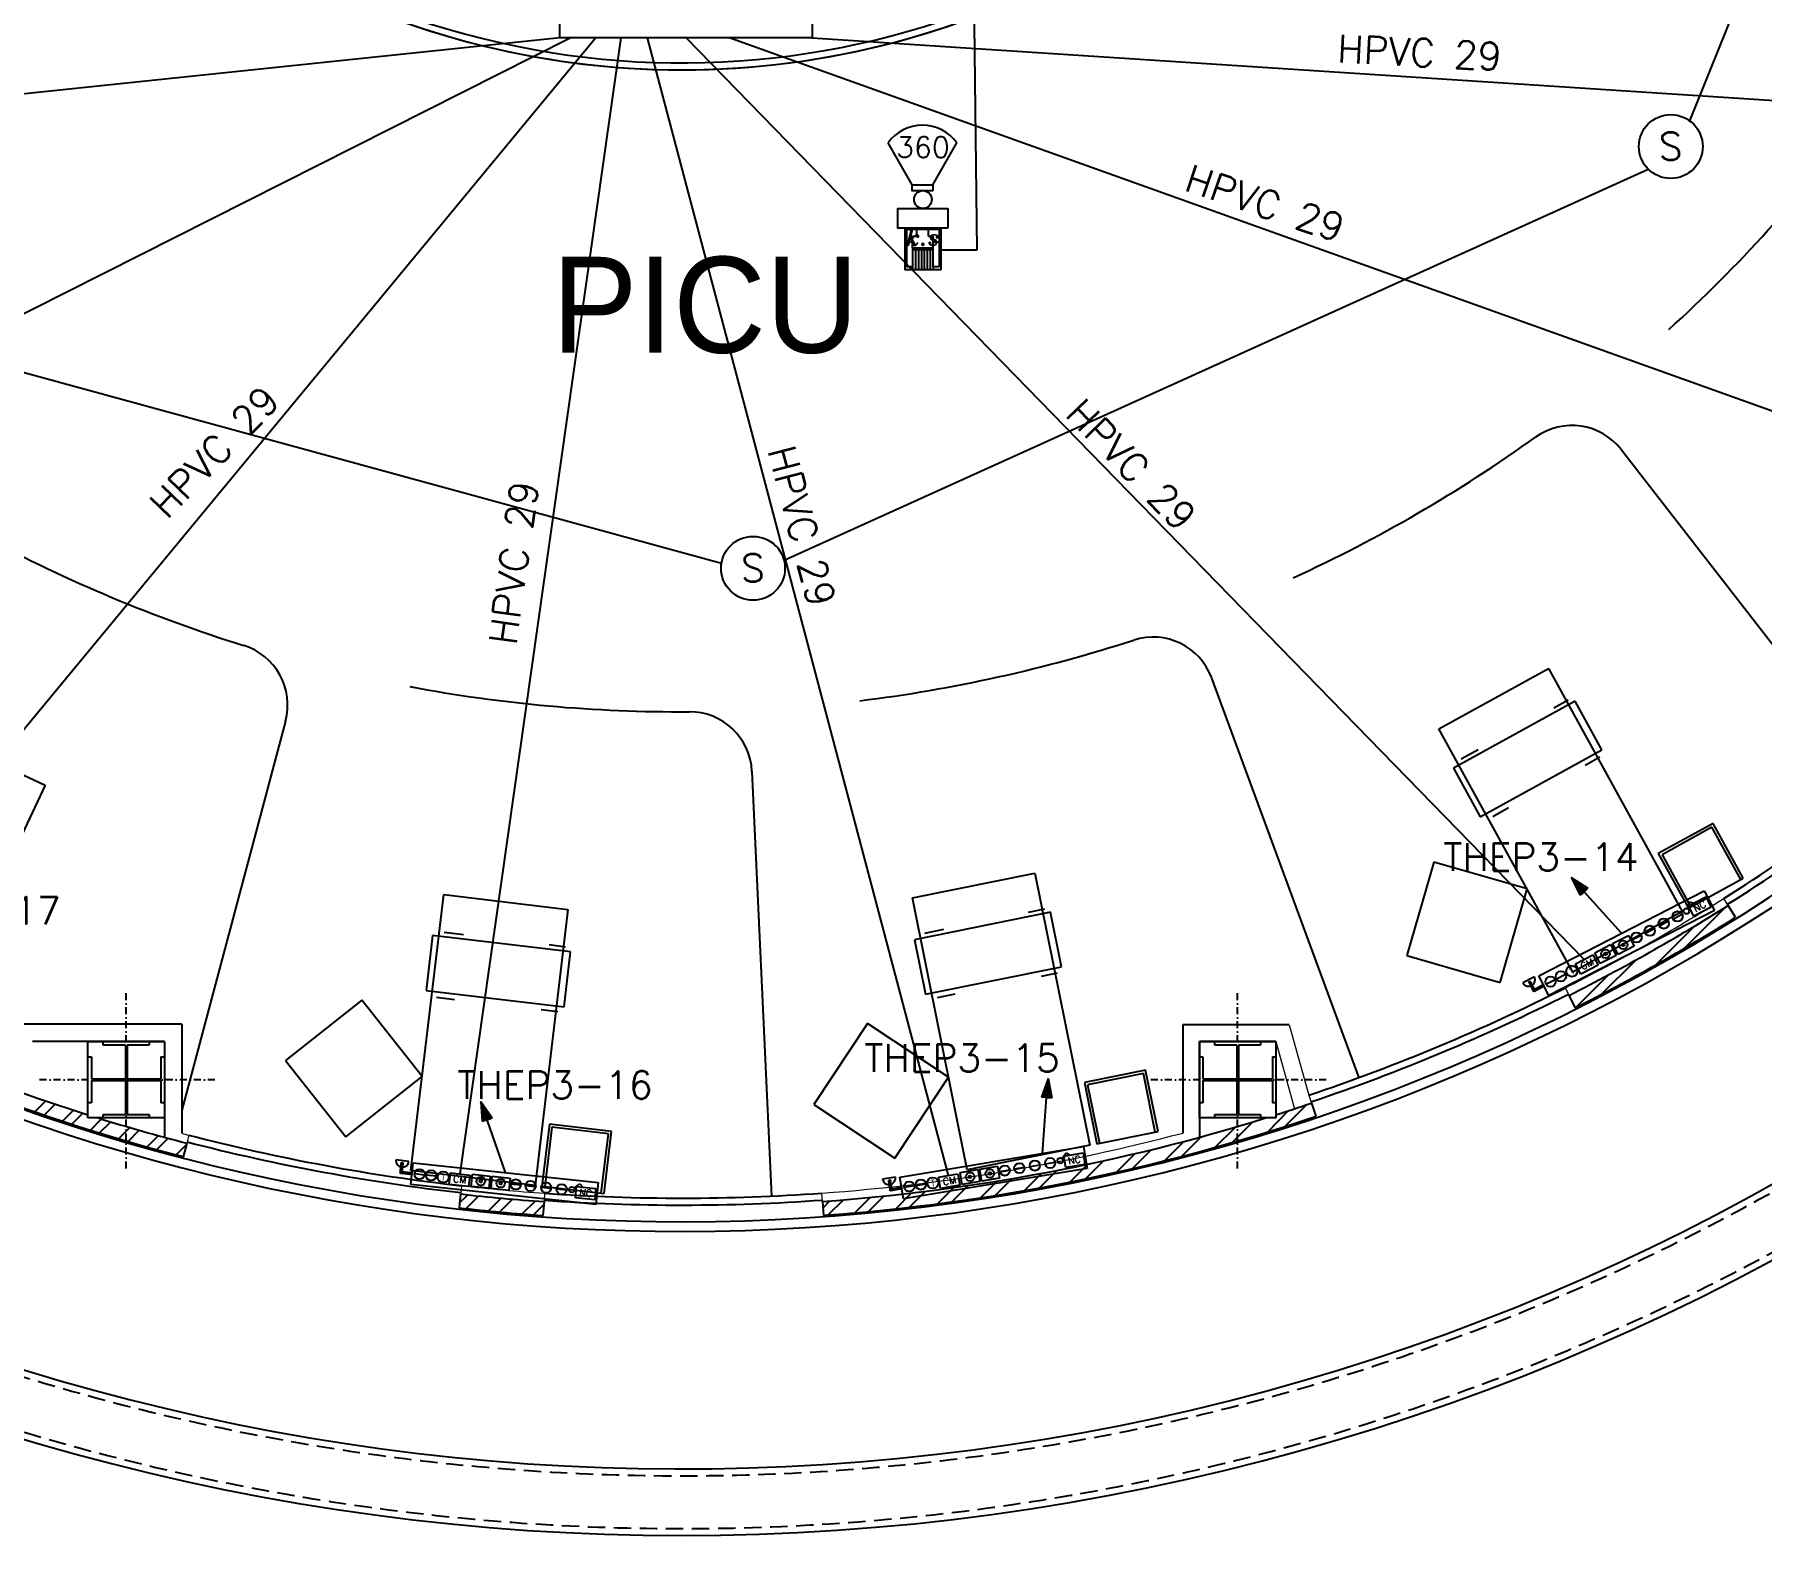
# Model space of a CAD drawing. Header units: inches. Extents: x 567429 to 582707, y 126347 to 133675.
# Drawn here: x 574902 to 576145, y 126347 to 127428 of the extents above; entities that cross this region are included whole.
import ezdxf
from ezdxf.enums import TextEntityAlignment as Align

# ---------------------------------------------------------------- set-up
doc = ezdxf.new("R2010")
doc.units = ezdxf.units.IN
doc.header["$MEASUREMENT"] = 0
doc.linetypes.add('DASHDOT2', pattern=[0.5, 0.25, -0.125, 0, -0.125])
doc.linetypes.add('HIDDEN', pattern=[0.375, 0.25, -0.125])
for name, color, linetype in [('2', 1, 'Continuous'), ('COMPUTER', 3, 'Continuous'), ('COMPUTER WIRE', 4, 'Continuous'), ('CONSUL', 3, 'Continuous'), ('ELECT', 3, 'Continuous'), ('FIRE', 3, 'Continuous'), ('FIRE WIRE', 4, 'Continuous'), ('hatch lika', 1, 'Continuous'), ('mobl', 11, 'Continuous'), ('NURSE CALL', 3, 'Continuous'), ('NURSE CALL WIRE', 4, 'Continuous'), ('pishkhan', 1, 'Continuous'), ('SOCKET', 3, 'Continuous'), ('SOCKET WIRE', 4, 'Continuous'), ('SOTOON', 2, 'Continuous'), ('TXT-DIM', 2, 'Continuous'), ('wall kanaf', 4, 'Continuous'), ('wall lika', 1, 'Continuous'), ('win', 1, 'Continuous')]:
    doc.layers.add(name, color=color, linetype=linetype)
doc.styles.add('2floorplan$0$style1', font='romans.shx', dxfattribs={"height": 40})
doc.styles.add('ISOCP', font='isocp.shx')
doc.styles.add('ITALICT', font='italict', dxfattribs={"height": 22.5})
doc.styles.add('ROMANS', font='romans.shx')
doc.linetypes.add('ZIGZAG', pattern='A,0.0001,-0.2,[131,ltypeshp.shx,S=0.2,R=0,X=-0.2,Y=0],-0.4,[131,ltypeshp.shx,S=0.2,R=180,X=0.2,Y=0],-0.2', length=0.8001)

# ---------------------------------------------------------------- blocks, each defined once
blk = doc.blocks.new('FELESH')
at = {"layer": 'ELECT', "ltscale": 5}
for points in [[(5.31, 6.5), (3.03, 7.97), (-0.07, -1.84)], [(5.31, 6.5), (3.03, 7.97), (-0.07, -1.84)], [(5.31, 6.5), (7.58, 5.03), (-0.07, -1.84)], [(5.31, 6.5), (7.58, 5.03), (-0.07, -1.84)]]:
    blk.add_hatch(color=4, dxfattribs=at).paths.add_polyline_path(points)
at = {"layer": 'ELECT', "color": 4, "ltscale": 5}
for p, q in [((20.97, 30.75), (5.31, 6.5)), ((5.31, 6.5), (-0.07, -1.84))]:
    blk.add_line(p, q, dxfattribs=at)
at = {"layer": 'ELECT', "color": 4}
for p, q in [((-0.07, -1.84), (3.03, 7.97)), ((-0.07, -1.84), (7.58, 5.03)), ((-0.07, -1.84), (7.58, 5.03)), ((5.31, 6.5), (3.03, 7.97)), ((5.31, 6.5), (7.58, 5.03))]:
    blk.add_line(p, q, dxfattribs=at)
blk = doc.blocks.new('console3')
at = {"layer": 'CONSUL', "color": 3}
for p, q in [((-70, 16.5), (-79.6, 16.5)), ((-75.2, 12), (-75.2, 13)), ((-75.2, 13), (-74.5, 13)), ((-74.5, 13), (-74.5, 12)), ((50.3, 10), (53.9, 13.6)), ((53.9, 13.6), (56.3, 11.3)), ((-74.5, 12), (-75.2, 12)), ((-65.1, 8.2), (-57.7, 8.2)), ((-56.7, 8.2), (-49.3, 8.2)), ((-39.5, 3.1), (-39.5, 11.4)), ((-39.5, 11.4), (-25.5, 11.4)), ((-25.5, 3.1), (-39.5, 3.1)), ((-25.5, 11.4), (-25.5, 3.1)), ((-23.6, 3.4), (-23.6, 12.2)), ((-23.6, 12.2), (-10.8, 12.2)), ((-10.8, 3.4), (-23.6, 3.4)), ((-10.8, 12.2), (-10.8, 3.4)), ((-9.2, 3.4), (-9.2, 12.2)), ((-9.2, 12.2), (3.7, 12.2)), ((3.7, 3.4), (-9.2, 3.4)), ((3.7, 12.2), (3.7, 3.4)), ((4.5, 8.2), (11.9, 8.2)), ((15.2, 8.2), (22.6, 8.2)), ((26.5, 8.2), (33.8, 8.2)), ((37.7, 8.2), (45.1, 8.2)), ((51.9, 3.1), (51.9, 11.4)), ((51.9, 11.4), (65.9, 11.4)), ((65.9, 3.1), (51.9, 3.1)), ((65.9, 11.4), (65.9, 3.1))]:
    blk.add_line(p, q, dxfattribs=at)
at = {"layer": 'CONSUL', "color": 4}
for p, q in [((-67, 0), (-67, 15.9)), ((-67, 15.9), (67, 15.9)), ((67, 15.9), (67, 0)), ((67, 0), (-67, 0))]:
    blk.add_line(p, q, dxfattribs=at)
at = {"layer": 'CONSUL'}
for p, q in [((-75.4, 12), (-74.3, 12)), ((-75.4, 8.7), (-75.4, 12)), ((-74.3, 8.7), (-75.4, 8.7)), ((-74.3, 12), (-74.3, 8.7)), ((-74.1, 7.3), (-74.1, 8.7)), ((-74.1, 8.7), (-68.4, 8.7)), ((-68.4, 7.3), (-74.1, 7.3)), ((-68.4, 8.7), (-68.4, 7.3))]:
    blk.add_line(p, q, dxfattribs=at)
for centre, radius in [((-74.8, 8), 0.695), ((-74.8, 8), 0.453), ((-67.7, 8), 0.695), ((-67.7, 8), 0.453)]:
    blk.add_circle(centre, radius, dxfattribs=at)
at = {"layer": 'CONSUL', "color": 3}
for centre, radius in [((-61.4, 8.2), 3.69), ((-53, 8.2), 3.69), ((-44.3, 7.9), 4), ((-17.1, 7.9), 3.09), ((-17.1, 7.9), 0.926), ((-2.7, 7.9), 3.09), ((-2.7, 7.9), 0.926), ((8.2, 8.2), 3.69), ((18.9, 8.2), 3.69), ((30.2, 8.2), 3.69), ((41.4, 8.2), 3.69), ((48.8, 8.7), 1.98)]:
    blk.add_circle(centre, radius, dxfattribs=at)
blk.add_arc((-74.8, 16.7), 4.78, 182.5321, 357.4679, dxfattribs=at)
blk.add_ellipse((-74.8, 14.1), major_axis=(0, -1.12), ratio=0.548906, dxfattribs=at)
at = {"layer": 'CONSUL', "color": 2, "style": 'ISOCP'}
blk.add_text('T', height=5, dxfattribs=at).set_placement((-44.2, 7.8), align=Align.MIDDLE)
at = {"layer": 'CONSUL', "color": 2, "linetype": 'Continuous', "style": 'ROMANS'}
for s, p in [('CM', (-37.1, 5)), ('NC', (54.3, 5))]:
    blk.add_text(s, height=5, dxfattribs=at).set_placement(p)
blk = doc.blocks.new('KEY.S')
at = {"layer": 'COMPUTER', "ltscale": 200}
for p, q in [((-35.1, 81), (-35.1, 0)), ((-35.1, 81), (35.1, 81)), ((-31.9, 78.8), (31.9, 78.8)), ((-31.9, 78.8), (-31.9, 5.4)), ((-11.4, 65.1), (-11.4, 78.8)), ((11.4, 65.1), (11.4, 78.8)), ((31.9, 78.8), (31.9, 5.4)), ((35.1, 81), (35.1, 0)), ((-31.9, 54.3), (-20.1, 54.3)), ((-20.1, 42.8), (-20.1, 65.1)), ((-20.1, 65.1), (-11.4, 65.1)), ((-20.1, 42.8), (-20, 5.4)), ((-20.1, 42.8), (19.9, 42.8)), ((19.9, 38.5), (-20.1, 38.5)), ((11.4, 65.1), (19.9, 65.1)), ((19.9, 5.4), (19.9, 65.1)), ((19.9, 54.3), (31.9, 54.3)), ((35.1, 0), (-35.1, 0)), ((-20, 5.4), (-31.9, 5.4)), ((-20, 5.4), (-20, 0)), ((31.9, 5.4), (19.9, 5.4)), ((19.9, 5.4), (19.9, 0))]:
    blk.add_line(p, q, dxfattribs=at)
at = {"layer": 'COMPUTER', "color": 30}
for p, q in [((-14.1, 38.5), (-14.1, 0)), ((-8.4, 38.5), (-8.4, 0)), ((-2.7, 38.5), (-2.7, 0)), ((2.9, 38.5), (2.9, 0)), ((8.6, 38.5), (8.6, 0)), ((14.3, 38.5), (14.3, 0))]:
    blk.add_line(p, q, dxfattribs=at)
at = {"layer": 'COMPUTER', "color": 2, "style": 'ITALICT'}
blk.add_text('k.s', height=30.48, dxfattribs=at).set_placement((-0.5, 62.6), align=Align.MIDDLE)
blk = doc.blocks.new('CAMEAR1')
at = {"layer": 'COMPUTER'}
for p, q in [((-90.4, 51.49), (-100.19, 68.45)), ((-82.02, 51.49), (-72.23, 68.44))]:
    blk.add_line(p, q, dxfattribs=at)
for points in [[(-82.02, 49.04), (-90.4, 49.04), (-90.4, 51.49), (-82.02, 51.49)], [(-75.88, 33.85), (-96.26, 33.85), (-96.26, 41.87), (-75.88, 41.87)]]:
    blk.add_lwpolyline(points, close=True, dxfattribs=at)
at = {"layer": 'COMPUTER', "color": 2, "linetype": 'Continuous'}
blk.add_circle((-86.04, 45.46), 3.6, dxfattribs=at)
at = {"layer": 'COMPUTER'}
blk.add_arc((-86.21, 58.46), 17.18, 35.50151, 144.45587, dxfattribs=at)
blk = doc.blocks.new('S&H')
at = {"layer": 'FIRE'}
blk.add_circle((0, 0), 23, dxfattribs=at)
at = {"layer": 'FIRE', "color": 2, "style": 'ROMANS'}
blk.add_text('S', height=20, dxfattribs=at).set_placement((-0.1, 0.2), align=Align.MIDDLE)

msp = doc.modelspace()

# ---------------------------------------------------------------- linework, layer by layer
at = {"layer": '2', "color": 15}
for centre, radius, start, end in [((575367.8, 128001), 1653.8, 221.8876, 345.4246), ((575367.7, 128001), 1605.9, 223.4424, 344.9778)]:
    msp.add_arc(centre, radius, start, end, dxfattribs=at)
at = {"layer": 'COMPUTER WIRE'}
for p, q in [((575580.6, 127272.8), (575569, 128217.9, 0)), ((575554.4, 127272.8), (575580.6, 127272.8))]:
    msp.add_line(p, q, dxfattribs=at)
at = {"layer": 'FIRE WIRE'}
for p, q in [((576093.6, 127365.7), (576331.2, 127959.3)), ((575441.5, 127049.5), (576063.5, 127331.1)), ((574722.4, 127231.5), (575396.5, 127047.3))]:
    msp.add_line(p, q, dxfattribs=at)
at = {"layer": 'hatch lika', "color": 15}
for p, q in [((576089.4, 126769.8), (576119, 126799.4)), ((576068.7, 126757.9), (576096.3, 126785.5)), ((576011.8, 126727.5), (576035.2, 126751)), ((576030, 126736.9), (576054.6, 126761.5)), ((574902.3, 126652.2), (574910.2, 126660.1)), ((574908.9, 126649.9), (574916.8, 126657.8)), ((574922.1, 126645.5), (574930, 126653.4)), ((575789.4, 126637.7), (575804.7, 126653.1)), ((575802.3, 126641.8), (575817.9, 126657.4)), ((574928.8, 126643.3), (574936.7, 126651.3)), ((574942.2, 126639.1), (574950.2, 126647.1)), ((574948.9, 126637), (574957, 126645)), ((574968, 126638.3), (574970.6, 126640.9)), ((575751.8, 126626.7), (575766.4, 126641.2)), ((575768, 126634), (575779, 126645)), ((574962.5, 126632.9), (574968, 126638.3)), ((574969.4, 126630.9), (574977.4, 126639)), ((574983.1, 126627), (574991.2, 126635.1)), ((574990, 126625), (574998.2, 126633.2)), ((575004, 126621.3), (575011.4, 126628.7)), ((575715.7, 126617.1), (575729.6, 126631)), ((575727.6, 126620.1), (575741.7, 126634.3)), ((575764.1, 126630.2), (575768, 126634)), ((575647.3, 126601.7), (575660.1, 126614.5)), ((575658.4, 126603.9), (575671.4, 126616.9)), ((575680.9, 126608.8), (575694.3, 126622.2)), ((575692.4, 126611.4), (575705.9, 126625)), ((575582.9, 126590.4), (575594.9, 126602.4)), ((575593.4, 126592), (575605.5, 126604.1)), ((575614.6, 126595.6), (575627, 126608)), ((575625.4, 126597.5), (575637.9, 126610)), ((575208, 126586.7), (575213.8, 126592.5)), ((575212.7, 126582.6), (575221.8, 126591.7)), ((575228.7, 126580.9), (575237.9, 126590.1)), ((575236.8, 126580.1), (575246, 126589.4)), ((575492.5, 126579.5), (575503.6, 126590.6)), ((575502.3, 126580.4), (575513.4, 126591.6)), ((575521.9, 126582.4), (575533.3, 126593.8)), ((575531.9, 126583.5), (575543.3, 126595)), ((575552, 126586), (575563.7, 126597.7)), ((575562.3, 126587.4), (575574, 126599.2)), ((575253.1, 126578.7), (575262.4, 126588)), ((575261.3, 126578.1), (575268.6, 126585.4)), ((575469.6, 126583.1), (575474.6, 126588.1)), ((575473.3, 126578), (575484.2, 126588.9))]:
    msp.add_line(p, q, dxfattribs=at)
at = {"layer": 'mobl', "color": 15, "linetype": 'ZIGZAG', "ltscale": 20}
for p, q in [((576044.3, 127129), (576232.7, 126886)), ((575749.3, 126964.6), (575855.2, 126676.8)), ((575082.7, 126933.5), (575008, 126653.5)), ((575418.4, 126897.4), (575432.4, 126591.6))]:
    msp.add_line(p, q, dxfattribs=at)
at = {"layer": 'mobl', "color": 15}
for p, q in [((575912.8, 126928.1), (575991.7, 126971.5)), ((575991.7, 126971.5), (576088.1, 126796.4)), ((576010.9, 126947.9), (575923.4, 126899.7)), ((576006, 126948.6), (575995.5, 126942.8)), ((576030.2, 126912.9), (576010.9, 126947.9)), ((574828.1, 126925.6), (574909.6, 126887.4)), ((576009.3, 126752.9), (575912.8, 126928.1)), ((575941.2, 126912.9), (575928.9, 126906.2)), ((575942.7, 126864.6), (576030.2, 126912.9)), ((576028.7, 126907.5), (576018.2, 126901.7)), ((575923.4, 126899.7), (575942.7, 126864.6)), ((574909.6, 126887.4), (574824.5, 126706.4)), ((575951.6, 126865), (575963, 126871.3)), ((576110.2, 126859.9), (576070.8, 126838.2)), ((576109.4, 126857.2), (576073.5, 126837.4)), ((576130.2, 126819.5), (576109.4, 126857.2)), ((576131.9, 126820.5), (576110.2, 126859.9)), ((576070.8, 126838.2), (576092.5, 126798.8)), ((576073.5, 126837.4), (576094.3, 126799.7)), ((575533.9, 126806.4), (575622.1, 126824.2)), ((575622.1, 126824.2), (575661.7, 126628.2)), ((576092.5, 126798.8), (576131.9, 126820.5)), ((575173, 126610), (575196.6, 126808.6)), ((575196.6, 126808.6), (575286, 126797.9)), ((575573.4, 126610.4), (575533.9, 126806.4)), ((575286, 126797.9), (575262.4, 126599.3)), ((575633.4, 126795.9), (575535.4, 126776.1)), ((575628.9, 126798.1), (575617.2, 126795.7)), ((575641.3, 126756.7), (575633.4, 126795.9)), ((576088.1, 126796.4), (576009.3, 126752.9)), ((575188.6, 126779.3), (575183.9, 126739.6)), ((575287.9, 126767.5), (575188.6, 126779.3)), ((575210.8, 126779.7), (575196.9, 126781.3)), ((575535.4, 126776.1), (575543.3, 126736.9)), ((575556.4, 126783.4), (575542.7, 126780.7)), ((575284.3, 126770.9), (575272.4, 126772.4)), ((575283.2, 126727.8), (575287.9, 126767.5)), ((575543.3, 126736.9), (575641.3, 126756.7)), ((575638.2, 126752), (575626.5, 126749.6)), ((575183.9, 126739.6), (575283.2, 126727.8)), ((575191.3, 126734.7), (575204.3, 126733.1)), ((575552, 126734.6), (575564.7, 126737.2)), ((575278.7, 126724.3), (575266.8, 126725.7)), ((575701.8, 126682.2), (575657.7, 126673.3)), ((575700.2, 126679.8), (575660, 126671.7)), ((575708.7, 126637.7), (575700.2, 126679.8)), ((575710.7, 126638.1), (575701.8, 126682.2)), ((575657.7, 126673.3), (575666.6, 126629.2)), ((575660, 126671.7), (575668.5, 126629.6)), ((575272.6, 126643.4), (575267.3, 126598.7)), ((575274.4, 126641.2), (575269.3, 126598.5)), ((575317.3, 126638.1), (575272.6, 126643.4)), ((575315.1, 126636.4), (575274.4, 126641.2)), ((575310, 126593.7), (575315.1, 126636.4)), ((575312, 126593.4), (575317.3, 126638.1)), ((575661.7, 126628.2), (575573.4, 126610.4)), ((575666.6, 126629.2), (575710.7, 126638.1)), ((575262.4, 126599.3), (575173, 126610)), ((575267.3, 126598.7), (575312, 126593.4))]:
    msp.add_line(p, q, dxfattribs=at)
at = {"layer": 'mobl', "color": 15, "linetype": 'Continuous'}
for p, q in [((575909.2, 126832.1), (575889.7, 126764.9)), ((575976.4, 126812.7), (575909.2, 126832.1)), ((575956.9, 126745.4), (575976.4, 126812.7)), ((575889.7, 126764.9), (575956.9, 126745.4)), ((575137.7, 126732.7), (575082.7, 126689.3)), ((575181, 126677.7), (575137.7, 126732.7)), ((575501.7, 126715.9), (575462.9, 126657.6)), ((575560, 126677.2), (575501.7, 126715.9)), ((575082.7, 126689.3), (575126, 126634.3)), ((575126, 126634.3), (575181, 126677.7)), ((575521.2, 126618.9), (575560, 126677.2)), ((575462.9, 126657.6), (575521.2, 126618.9))]:
    msp.add_line(p, q, dxfattribs=at)
at = {"layer": 'mobl', "color": 15, "linetype": 'ZIGZAG', "ltscale": 20}
for centre, radius, start, end in [((575366.8, 127997.8), 1057.5, 312.2884, 323.2371), ((575366.8, 127997.8), 1057.5, 294.6567, 305.6071), ((576008.7, 127101.4), 45, 37.7821, 125.6071), ((575366.8, 127997.8), 1057.5, 241.7613, 252.7167), ((575039.2, 126945.1), 45, 345.0559, 72.7167), ((575366.8, 127997.8), 1057.5, 277.0243, 287.977), ((575707.1, 126949.1), 45, 20.1932, 107.977), ((575366.8, 127997.8), 1057.5, 259.3912, 270.3469), ((575373.5, 126895.3), 45, 2.6158, 90.3469)]:
    msp.add_arc(centre, radius, start, end, dxfattribs=at)
at = {"layer": 'NURSE CALL', "elevation": 0}
msp.add_lwpolyline([(575280.1, 127454.2), (575461.8, 127454.2), (575461.8, 127425.6), (575280.1, 127425.6)], close=True, dxfattribs=at)
at = {"layer": 'NURSE CALL WIRE'}
for p, q in [((575280.1, 127425.6), (574155.3, 127307.8)), ((574409.3, 126982), (575287.5, 127425.6)), ((575306, 127425.6), (574743.1, 126744.6)), ((575208.3, 126607.5), (575324.2, 127425.6)), ((575343.1, 127425.6), (575559.6, 126606.4)), ((576017.4, 126761.9), (575371, 127425.6)), ((575402.7, 127425.6), (576325, 127095.4)), ((575461.8, 127425.6), (576616.6, 127350.4))]:
    msp.add_line(p, q, dxfattribs=at)
at = {"layer": 'pishkhan', "color": 15}
for radius, end in [(593.9, 317.5152), (598.9, 317.2752)]:
    msp.add_arc((575368, 128001.4), radius, 240.0232, end, dxfattribs=at)
at = {"layer": 'pishkhan'}
msp.add_arc((575368, 128001.4), 598.9, 240.0232, 299.9768, dxfattribs=at)
at = {"layer": 'SOTOON', "color": 15, "linetype": 'DASHDOT2', "ltscale": 20}
for p, q in [((574968, 126611.5), (574968, 126739.1)), ((574968, 126611.5), (574968, 126739.1)), ((574968, 126611.5), (574968, 126739.1)), ((575768, 126611.5), (575768, 126739.1)), ((575768, 126611.5), (575768, 126739.1)), ((575768, 126611.5), (575768, 126739.1)), ((575031.8, 126675.3), (574904.2, 126675.3)), ((575031.8, 126675.3), (574904.2, 126675.3)), ((575031.8, 126675.3), (574904.2, 126675.3)), ((575831.8, 126675.3), (575704.2, 126675.3)), ((575831.8, 126675.3), (575704.2, 126675.3)), ((575831.8, 126675.3), (575704.2, 126675.3))]:
    msp.add_line(p, q, dxfattribs=at)
at = {"layer": 'SOTOON', "color": 15}
for p, q in [((574940.5, 126702.8), (574995.5, 126702.8)), ((574940.5, 126647.8), (574940.5, 126702.8)), ((574940.5, 126702.8), (574995.5, 126702.8)), ((574940.5, 126647.8), (574940.5, 126702.8)), ((574940.5, 126702.8), (574995.5, 126702.8)), ((574940.5, 126647.8), (574940.5, 126702.8)), ((574951.5, 126702.8), (574984.5, 126702.8)), ((574951.5, 126700.3), (574951.5, 126702.8)), ((574951.5, 126702.8), (574984.5, 126702.8)), ((574951.5, 126700.3), (574951.5, 126702.8)), ((574951.5, 126702.8), (574984.5, 126702.8)), ((574951.5, 126700.3), (574951.5, 126702.8)), ((574984.5, 126702.8), (574984.5, 126700.3)), ((574984.5, 126702.8), (574984.5, 126700.3)), ((574984.5, 126702.8), (574984.5, 126700.3)), ((574995.5, 126702.8), (574995.5, 126647.8)), ((574995.5, 126702.8), (574995.5, 126647.8)), ((574995.5, 126702.8), (574995.5, 126647.8)), ((575740.5, 126702.8), (575795.5, 126702.8)), ((575740.5, 126647.8), (575740.5, 126702.8)), ((575740.5, 126702.8), (575795.5, 126702.8)), ((575740.5, 126647.8), (575740.5, 126702.8)), ((575740.5, 126702.8), (575795.5, 126702.8)), ((575740.5, 126647.8), (575740.5, 126702.8)), ((575751.5, 126702.8), (575784.5, 126702.8)), ((575751.5, 126700.3), (575751.5, 126702.8)), ((575751.5, 126702.8), (575784.5, 126702.8)), ((575751.5, 126700.3), (575751.5, 126702.8)), ((575751.5, 126702.8), (575784.5, 126702.8)), ((575751.5, 126700.3), (575751.5, 126702.8)), ((575784.5, 126702.8), (575784.5, 126700.3)), ((575784.5, 126702.8), (575784.5, 126700.3)), ((575784.5, 126702.8), (575784.5, 126700.3)), ((575795.5, 126702.8), (575795.5, 126647.8)), ((575795.5, 126702.8), (575795.5, 126647.8)), ((575795.5, 126702.8), (575795.5, 126647.8)), ((574940.5, 126658.8), (574940.5, 126691.8)), ((574940.5, 126691.8), (574943, 126691.8)), ((574940.5, 126691.8), (574943, 126691.8)), ((574940.5, 126658.8), (574940.5, 126691.8)), ((574940.5, 126691.8), (574943, 126691.8)), ((574940.5, 126658.8), (574940.5, 126691.8)), ((574943, 126691.8), (574943, 126675.9)), ((574943, 126691.8), (574943, 126675.9)), ((574943, 126691.8), (574943, 126675.9)), ((574967.4, 126700.3), (574951.5, 126700.3)), ((574967.4, 126700.3), (574951.5, 126700.3)), ((574967.4, 126700.3), (574951.5, 126700.3)), ((574967.4, 126700.3), (574967.4, 126675.9)), ((574967.4, 126700.3), (574967.4, 126675.9)), ((574967.4, 126700.3), (574967.4, 126675.9)), ((574984.5, 126700.3), (574968.6, 126700.3)), ((574968.6, 126700.3), (574968.6, 126675.9)), ((574984.5, 126700.3), (574968.6, 126700.3)), ((574968.6, 126700.3), (574968.6, 126675.9)), ((574984.5, 126700.3), (574968.6, 126700.3)), ((574968.6, 126700.3), (574968.6, 126675.9)), ((574993, 126691.8), (574995.5, 126691.8)), ((574993, 126691.8), (574993, 126675.9)), ((574993, 126691.8), (574995.5, 126691.8)), ((574993, 126691.8), (574993, 126675.9)), ((574993, 126691.8), (574995.5, 126691.8)), ((574993, 126691.8), (574993, 126675.9)), ((574995.5, 126691.8), (574995.5, 126658.8)), ((574995.5, 126691.8), (574995.5, 126658.8)), ((574995.5, 126691.8), (574995.5, 126658.8)), ((575740.5, 126658.8), (575740.5, 126691.8)), ((575740.5, 126691.8), (575743, 126691.8)), ((575740.5, 126691.8), (575743, 126691.8)), ((575740.5, 126658.8), (575740.5, 126691.8)), ((575740.5, 126658.8), (575740.5, 126691.8)), ((575740.5, 126691.8), (575743, 126691.8)), ((575743, 126691.8), (575743, 126675.9)), ((575743, 126691.8), (575743, 126675.9)), ((575743, 126691.8), (575743, 126675.9)), ((575767.4, 126700.3), (575751.5, 126700.3)), ((575767.4, 126700.3), (575751.5, 126700.3)), ((575767.4, 126700.3), (575751.5, 126700.3)), ((575767.4, 126700.3), (575767.4, 126675.9)), ((575767.4, 126700.3), (575767.4, 126675.9)), ((575767.4, 126700.3), (575767.4, 126675.9)), ((575784.5, 126700.3), (575768.6, 126700.3)), ((575768.6, 126700.3), (575768.6, 126675.9)), ((575784.5, 126700.3), (575768.6, 126700.3)), ((575768.6, 126700.3), (575768.6, 126675.9)), ((575784.5, 126700.3), (575768.6, 126700.3)), ((575768.6, 126700.3), (575768.6, 126675.9)), ((575793, 126691.8), (575795.5, 126691.8)), ((575793, 126691.8), (575793, 126675.9)), ((575793, 126691.8), (575795.5, 126691.8)), ((575793, 126691.8), (575793, 126675.9)), ((575793, 126691.8), (575795.5, 126691.8)), ((575793, 126691.8), (575793, 126675.9)), ((575795.5, 126691.8), (575795.5, 126658.8)), ((575795.5, 126691.8), (575795.5, 126658.8)), ((575795.5, 126691.8), (575795.5, 126658.8)), ((574943, 126675.9), (574967.4, 126675.9)), ((574943, 126675.9), (574967.4, 126675.9)), ((574943, 126675.9), (574967.4, 126675.9)), ((574943, 126674.7), (574943, 126658.8)), ((574943, 126674.7), (574967.4, 126674.7)), ((574943, 126674.7), (574943, 126658.8)), ((574943, 126674.7), (574967.4, 126674.7)), ((574943, 126674.7), (574943, 126658.8)), ((574943, 126674.7), (574967.4, 126674.7)), ((574967.4, 126674.7), (574967.4, 126650.3)), ((574967.4, 126674.7), (574967.4, 126650.3)), ((574967.4, 126674.7), (574967.4, 126650.3)), ((574968.6, 126675.9), (574993, 126675.9)), ((574968.6, 126675.9), (574993, 126675.9)), ((574968.6, 126675.9), (574993, 126675.9)), ((574968.6, 126674.7), (574993, 126674.7)), ((574968.6, 126674.7), (574968.6, 126650.3)), ((574968.6, 126674.7), (574993, 126674.7)), ((574968.6, 126674.7), (574968.6, 126650.3)), ((574968.6, 126674.7), (574993, 126674.7)), ((574968.6, 126674.7), (574968.6, 126650.3)), ((574993, 126674.7), (574993, 126658.8)), ((574993, 126674.7), (574993, 126658.8)), ((574993, 126674.7), (574993, 126658.8)), ((575743, 126675.9), (575767.4, 126675.9)), ((575743, 126675.9), (575767.4, 126675.9)), ((575743, 126675.9), (575767.4, 126675.9)), ((575743, 126674.7), (575743, 126658.8)), ((575743, 126674.7), (575767.4, 126674.7)), ((575743, 126674.7), (575743, 126658.8)), ((575743, 126674.7), (575767.4, 126674.7)), ((575743, 126674.7), (575743, 126658.8)), ((575743, 126674.7), (575767.4, 126674.7)), ((575767.4, 126674.7), (575767.4, 126650.3)), ((575767.4, 126674.7), (575767.4, 126650.3)), ((575767.4, 126674.7), (575767.4, 126650.3)), ((575768.6, 126675.9), (575793, 126675.9)), ((575768.6, 126675.9), (575793, 126675.9)), ((575768.6, 126675.9), (575793, 126675.9)), ((575768.6, 126674.7), (575793, 126674.7)), ((575768.6, 126674.7), (575768.6, 126650.3)), ((575768.6, 126674.7), (575793, 126674.7)), ((575768.6, 126674.7), (575768.6, 126650.3)), ((575768.6, 126674.7), (575793, 126674.7)), ((575768.6, 126674.7), (575768.6, 126650.3)), ((575793, 126674.7), (575793, 126658.8)), ((575793, 126674.7), (575793, 126658.8)), ((575793, 126674.7), (575793, 126658.8)), ((574943, 126658.8), (574940.5, 126658.8)), ((574943, 126658.8), (574940.5, 126658.8)), ((574943, 126658.8), (574940.5, 126658.8)), ((574995.5, 126658.8), (574993, 126658.8)), ((574995.5, 126658.8), (574993, 126658.8)), ((574995.5, 126658.8), (574993, 126658.8)), ((575743, 126658.8), (575740.5, 126658.8)), ((575743, 126658.8), (575740.5, 126658.8)), ((575743, 126658.8), (575740.5, 126658.8)), ((575795.5, 126658.8), (575793, 126658.8)), ((575795.5, 126658.8), (575793, 126658.8)), ((575795.5, 126658.8), (575793, 126658.8)), ((574995.5, 126647.8), (574940.5, 126647.8)), ((574995.5, 126647.8), (574940.5, 126647.8)), ((574995.5, 126647.8), (574940.5, 126647.8)), ((574951.5, 126647.8), (574951.5, 126650.3)), ((574951.5, 126650.3), (574967.4, 126650.3)), ((574951.5, 126647.8), (574951.5, 126650.3)), ((574951.5, 126650.3), (574967.4, 126650.3)), ((574951.5, 126647.8), (574951.5, 126650.3)), ((574951.5, 126650.3), (574967.4, 126650.3)), ((574984.5, 126647.8), (574951.5, 126647.8)), ((574984.5, 126647.8), (574951.5, 126647.8)), ((574984.5, 126647.8), (574951.5, 126647.8)), ((574968.6, 126650.3), (574984.5, 126650.3)), ((574968.6, 126650.3), (574984.5, 126650.3)), ((574968.6, 126650.3), (574984.5, 126650.3)), ((574984.5, 126650.3), (574984.5, 126647.8)), ((574984.5, 126650.3), (574984.5, 126647.8)), ((574984.5, 126650.3), (574984.5, 126647.8)), ((575795.5, 126647.8), (575740.5, 126647.8)), ((575795.5, 126647.8), (575740.5, 126647.8)), ((575795.5, 126647.8), (575740.5, 126647.8)), ((575751.5, 126647.8), (575751.5, 126650.3)), ((575751.5, 126650.3), (575767.4, 126650.3)), ((575751.5, 126647.8), (575751.5, 126650.3)), ((575751.5, 126650.3), (575767.4, 126650.3)), ((575751.5, 126650.3), (575767.4, 126650.3)), ((575751.5, 126647.8), (575751.5, 126650.3)), ((575784.5, 126647.8), (575751.5, 126647.8)), ((575784.5, 126647.8), (575751.5, 126647.8)), ((575784.5, 126647.8), (575751.5, 126647.8)), ((575768.6, 126650.3), (575784.5, 126650.3)), ((575768.6, 126650.3), (575784.5, 126650.3)), ((575768.6, 126650.3), (575784.5, 126650.3)), ((575784.5, 126650.3), (575784.5, 126647.8)), ((575784.5, 126650.3), (575784.5, 126647.8)), ((575784.5, 126650.3), (575784.5, 126647.8))]:
    msp.add_line(p, q, dxfattribs=at)
at = {"layer": 'wall kanaf', "color": 15, "lineweight": 20, "ltscale": 0.1}
for p, q in [((576121.1, 126800.8), (576118, 126805.9)), ((576006.6, 126736.1), (576003.9, 126741.5)), ((575805.1, 126714.8), (575819.2, 126664.2)), ((575795.5, 126702.8), (575808.9, 126654.4)), ((575819.2, 126664.2), (575821.1, 126658.5)), ((575013.1, 126635.4), (575011.6, 126629.6)), ((575209.4, 126599), (575208.8, 126593.1)), ((575269.2, 126593.6), (575268.8, 126587.6)), ((575469.2, 126587.7), (575468.8, 126593.7))]:
    msp.add_line(p, q, dxfattribs=at)
at = {"layer": 'wall kanaf', "color": 15, "ltscale": 0.1}
for p, q in [((575008, 126715.3), (574891.7, 126715.3)), ((575008, 126715.3), (575008, 126636.8)), ((575805.1, 126714.8), (575728.5, 126714.8)), ((575728.5, 126714.8), (575728.5, 126636.9)), ((574995.5, 126702.8), (574900.5, 126702.8)), ((574995.5, 126702.8), (574995.5, 126633.9)), ((575795.5, 126702.8), (575740.5, 126702.8)), ((575740.5, 126702.8), (575740.5, 126633.9))]:
    msp.add_line(p, q, dxfattribs=at)
at = {"layer": 'wall kanaf', "color": 15, "lineweight": 20}
for centre, radius, start, end in [((575368, 128001.4), 1411.3, 296.7802, 302.0982), ((575366.8, 127997.8), 1407.5, 255.2311, 255.4478), ((575368, 128001.4), 1411.3, 274.096, 284.7991), ((575368, 128001.4), 1411.3, 263.5491, 265.9863)]:
    msp.add_arc(centre, radius, start, end, dxfattribs=at)
at = {"layer": 'wall lika', "color": 15}
for p, q in [((576126.4, 126792.3), (576121.1, 126800.8)), ((576011.1, 126727.2), (576006.6, 126736.1)), ((575821.1, 126658.5), (575824.3, 126649)), ((575011.6, 126629.6), (575009.1, 126619.9)), ((575208.7, 126593.1), (575207.6, 126583.1)), ((575268.8, 126587.6), (575268, 126577.6)), ((575469.2, 126587.7), (575469.9, 126577.7))]:
    msp.add_line(p, q, dxfattribs=at)
for centre, radius, start, end in [((575368, 128001.4), 1417.3, 296.7799, 302.0982), ((575368, 128001.4), 1427.3, 296.7793, 302.0982), ((575366.8, 127997.8), 1413.5, 242.4969, 252.4467), ((575366.8, 127997.8), 1423.5, 242.4968, 255.4478), ((575368, 128001.4), 1417.3, 287.555, 288.6438), ((575366.8, 127997.8), 1413.5, 252.7593, 255.4478), ((575368, 128001.4), 1417.3, 274.096, 287.2422), ((575368, 128001.4), 1427.3, 274.096, 288.6541), ((575368, 128001.4), 1417.3, 263.5496, 265.9858), ((575368, 128001.4), 1427.3, 263.5499, 265.9849)]:
    msp.add_arc(centre, radius, start, end, dxfattribs=at)
at = {"layer": 'win', "color": 15}
for centre, radius, start, end in [((575368, 128001.5), 1435.4, 232.8933, 343.874), ((575368, 128001.4), 1428.3, 232.8922, 343.9041), ((575368, 128001.4), 1411.3, 302.1014, 310.1837), ((575368, 128001.4), 1416.3, 302.1014, 310.1837), ((575368, 128001.4), 1411.3, 288.6443, 296.7802), ((575368, 128001.4), 1416.3, 288.6439, 296.7799), ((575368, 128001.4), 1416.3, 255.4382, 263.5495), ((575368, 128001.4), 1411.3, 255.4381, 263.5491), ((575368, 128001.4), 1411.3, 265.9863, 274.096), ((575368, 128001.4), 1416.3, 265.9859, 274.096)]:
    msp.add_arc(centre, radius, start, end, dxfattribs=at)
at = {"layer": 'win', "color": 15, "linetype": 'HIDDEN', "ltscale": 50}
for radius, start, end in [(1648.8, 222.0436, 345.3793), (1610.8, 223.2743, 345.0256)]:
    msp.add_arc((575367.8, 128001), radius, start, end, dxfattribs=at)

# ---------------------------------------------------------------- block references
at = {"layer": 'COMPUTER', "xscale": 1.771653543284629, "yscale": 1.771653543284629, "zscale": 1.771653543284629}
msp.add_blockref('CAMEAR1', (575693.9, 127228.6), dxfattribs=at)
at = {"layer": 'COMPUTER', "ltscale": 20, "xscale": 0.370149043854326, "yscale": 0.370149043854326, "zscale": 0.370149043854326}
msp.add_blockref('KEY.S', (575541.4, 127258.6), dxfattribs=at)
at = {"layer": 'CONSUL', "ltscale": 5}
for p, rotation in [((576051.6, 126766.7), 27.1862716609564), ((575593.6, 126600.5), 9.473259543959003), ((575239.4, 126592.7), 353.9103109318722)]:
    msp.add_blockref('console3', p, dxfattribs=dict(at, rotation=rotation))
at = {"layer": 'FIRE'}
for p in [(576079.8, 127347.3), (575419.2, 127043.6)]:
    msp.add_blockref('S&H', p, dxfattribs=at)
at = {"layer": 'SOCKET WIRE'}
for p, xscale, yscale, zscale, rotation in [((576010.5, 126820.2), 1.395348837338046, 1.395348837338046, 1.395348837338046, 254.9401401170181), ((575632.7, 126674), 1.395348837338046, 1.395348837338046, 1.395348837338046, 208.605405777112), ((575225.2, 126658), 1.39534883739333, 1.39534883739333, 1.39534883739333, 232.0432946666378)]:
    msp.add_blockref('FELESH', p, dxfattribs=dict(at, xscale=xscale, yscale=yscale, zscale=zscale, rotation=rotation))

# ---------------------------------------------------------------- texts
at = {"layer": 'COMPUTER', "color": 2, "ltscale": 8, "style": 'ROMANS'}
msp.add_text('360', height=15, dxfattribs=at).set_placement((575541.5, 127334.8), align=Align.BOTTOM_CENTER)
at = {"layer": 'NURSE CALL', "color": 2, "style": 'ROMANS'}
for rotation, p in [(357.1544, (575839.4, 127407.9)), (341.3882, (575728.4, 127315.9)), (45.6453, (574997.2, 127078.2)), (314.2545, (575643, 127153.6)), (284.7659, (575429.5, 127128.6)), (82.0721, (575248.6, 126987.7))]:
    msp.add_text('HPVC 29', height=20, rotation=rotation, dxfattribs=at).set_placement(p)
at = {"layer": 'SOCKET', "color": 2, "style": '2floorplan$0$style1'}
for s, p in [('THEP3-14', (575916.1, 126825.7)), ('THEP3-17', (574780.3, 126787)), ('THEP3-15', (575499.4, 126681)), ('THEP3-16', (575206.4, 126661.6))]:
    msp.add_text(s, height=20, dxfattribs=at).set_placement(p)
at = {"layer": 'TXT-DIM', "ltscale": 7, "insert": (575495.2, 127197.8), "char_height": 69.12, "width": 22837.76, "attachment_point": 9, "style": 'ITALICT'}
msp.add_mtext('{\\fJasmineUPC|b0|i0|c222|p18;PICU}', dxfattribs=at)

doc.saveas('drawing.dxf')
